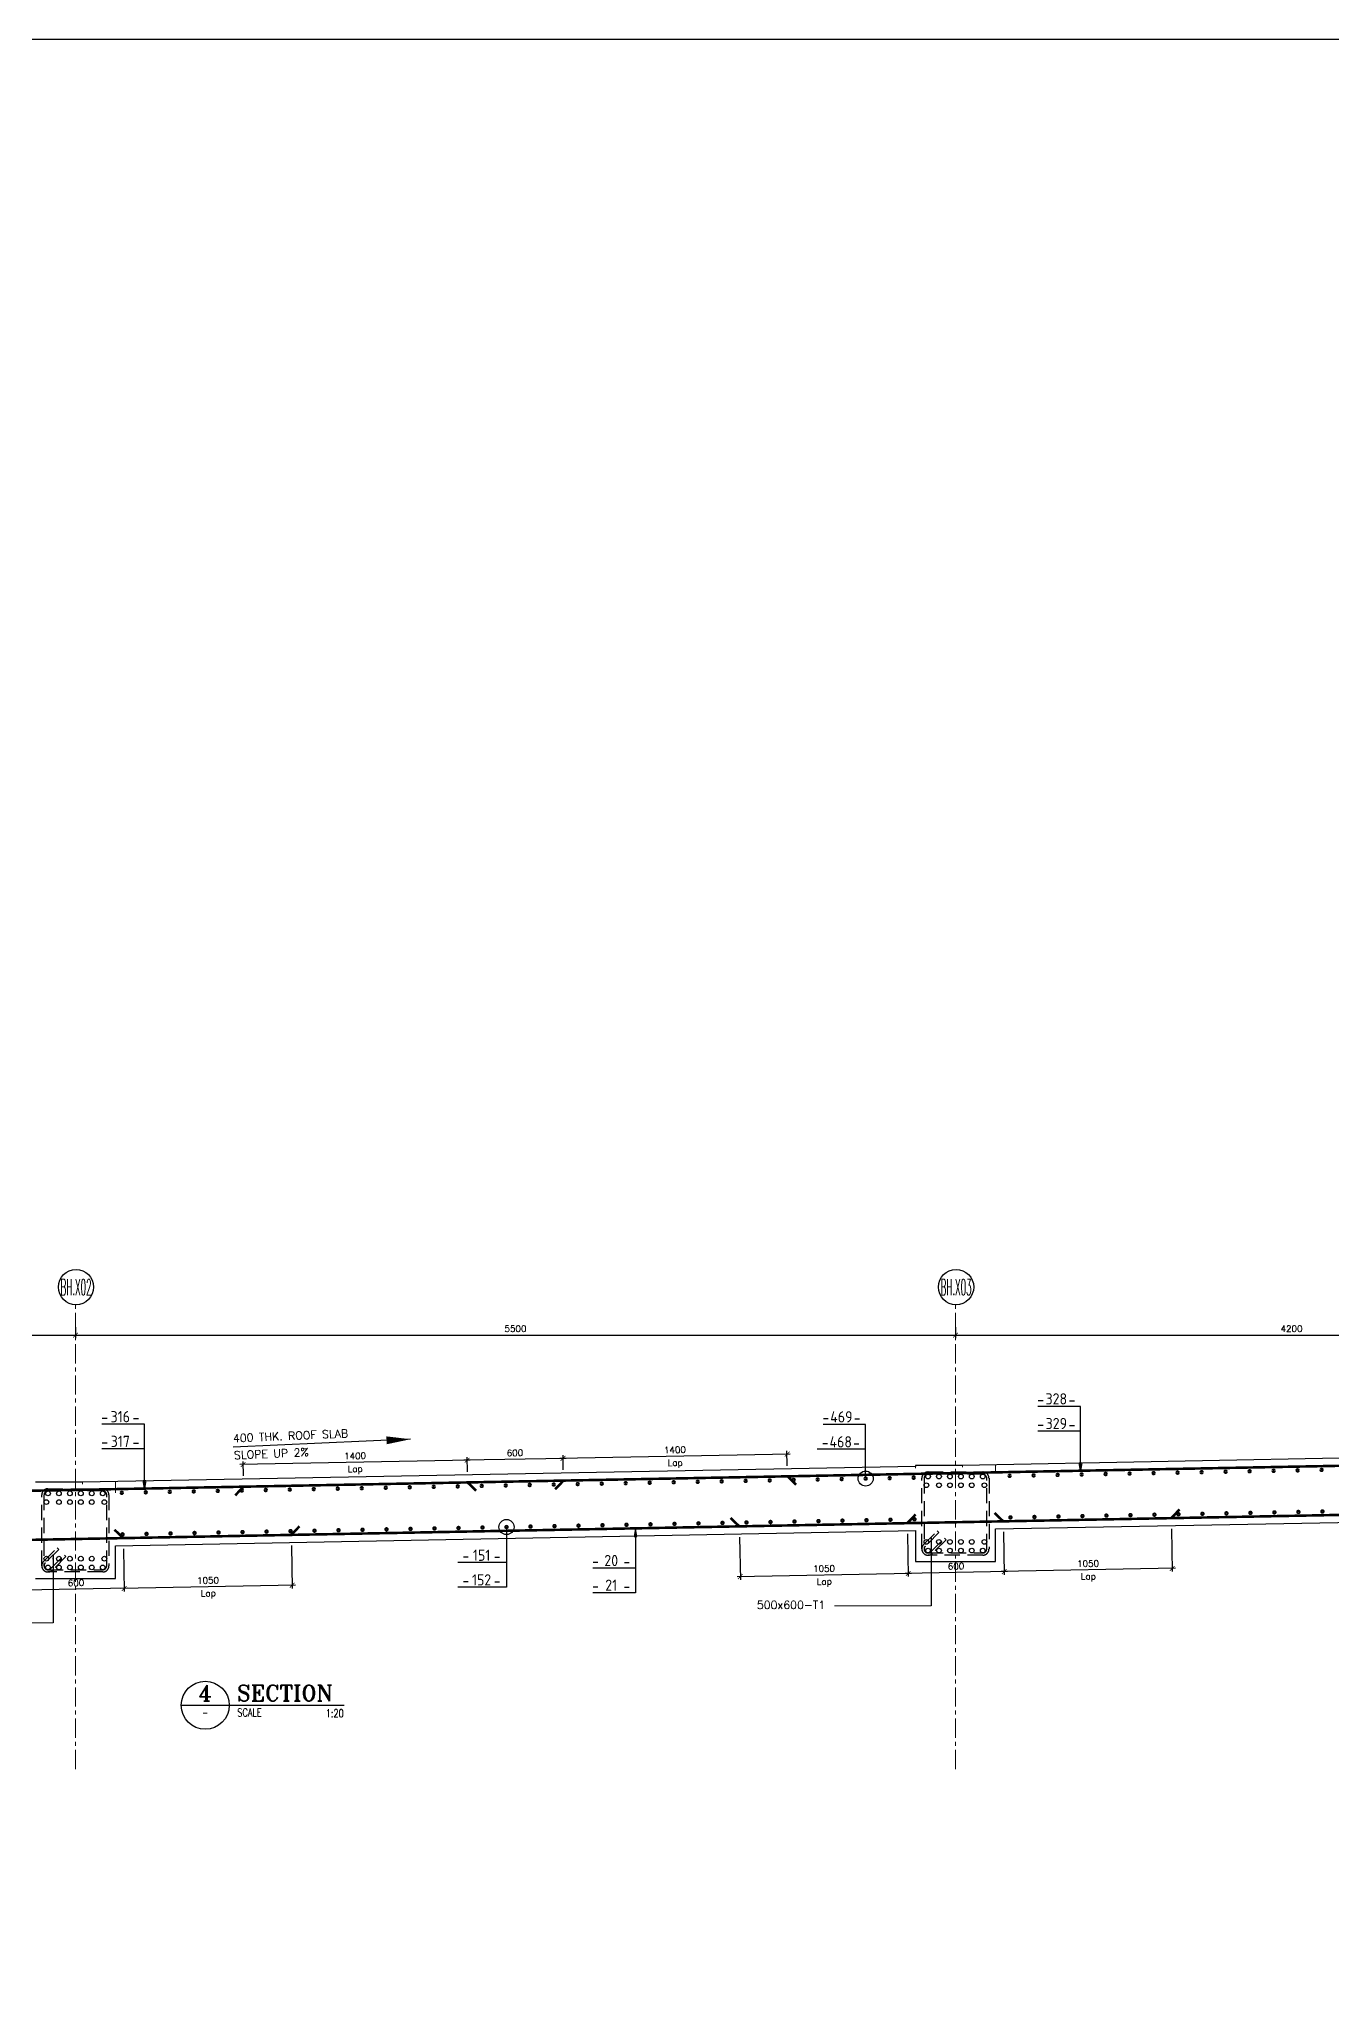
# Model space of a CAD drawing. Extents: x 660761725 to 1323371458, y 2734871439 to 5470067957.
# Drawn here: x 661420145 to 661428222, y 2734883720 to 2734896001 of the extents above; entities that cross this region are included whole.
import ezdxf
from ezdxf.enums import TextEntityAlignment as Align

# ---------------------------------------------------------------- set-up
doc = ezdxf.new("R2010")
doc.units = 0
doc.linetypes.add('AXES', pattern=[1.95, 1.2, -0.25, 0.25, -0.25])
doc.linetypes.add('Hidden', pattern=[714.375, 476.25, -238.125])
for name, color, linetype in [('_MECh-DIM', 7, 'Continuous'), ('S-ASSOCIATETEXT', 7, 'Continuous'), ('S-AXIS', 20, 'AXES'), ('S-RBAR-T20', 10, 'Continuous'), ('S-RDIMO', 8, 'Continuous'), ('S-TXT', 3, 'Continuous'), ('S-TXT-B', 7, 'Continuous')]:
    doc.layers.add(name, color=color, linetype=linetype)
doc.layers.add('A-DETL', color=5, linetype='Continuous', lineweight=9, true_color=0x0000ff)
for name, color, linetype, lineweight in [('A-ROOF', 7, 'Continuous', 15), ('S-ARROW', 8, 'Continuous', 13), ('S-BEAM', 7, 'Continuous', 15), ('S-GRID', 7, 'Continuous', 9)]:
    doc.layers.add(name, color=color, linetype=linetype, lineweight=lineweight)
doc.styles.add('ARMACAD', font='isocp.shx')
doc.styles.add('ROMANS', font='romans.shx')
doc.styles.add('ROMANT', font='romant')
doc.dimstyles.new('S-DIMI-20', dxfattribs={"dimscale": 20, "dimtxt": 2, "dimasz": 1.5, "dimexe": 1, "dimexo": 1, "dimgap": 1, "dimtad": 1, "dimdec": 0, "dimzin": 12, "dimdsep": 46, "dimtxsty": 'ROMANS', "dimblk": 'ARCHTICK', "dimcen": 0.09, "dimdle": 1, "dimclrd": 8, "dimclre": 8, "dimclrt": 4, "dimadec": 0, "dimazin": 3, "dimtfac": 1, "dimtdec": 0, "dimtix": 1, "dimtmove": 1, "dimatfit": 3, "dimtolj": 1, "dimtzin": 0, "dimarcsym": 0})

# ---------------------------------------------------------------- blocks, each defined once
blk = doc.blocks.new('_ARCHTICK')
at = {"color": 0, "linetype": 'ByBlock', "const_width": 0.15}
blk.add_lwpolyline([(-0.5, -0.5), (0.5, 0.5)], dxfattribs=at)
blk = doc.blocks.new('*D91')
at = {"layer": '_MECh-DIM', "color": 8, "lineweight": -2, "transparency": 16777216}
for p, q in [((661885017, 2734764546), (661890557, 2734764546)), ((661885037, 2734764596), (661885037, 2734764526)), ((661890537, 2734764596), (661890537, 2734764526))]:
    blk.add_line(p, q, dxfattribs=at)
at = {"layer": '_MECh-DIM', "color": 8, "lineweight": -2, "transparency": 16777216, "xscale": 30, "yscale": 30, "zscale": 30, "rotation": 180}
blk.add_blockref('_ARCHTICK', (661885037, 2734764546), dxfattribs=at)
at = {"layer": '_MECh-DIM', "color": 8, "lineweight": -2, "transparency": 16777216, "xscale": 30, "yscale": 30, "zscale": 30}
blk.add_blockref('_ARCHTICK', (661890537, 2734764546), dxfattribs=at)
at = {"layer": '_MECh-DIM', "color": 4, "transparency": 16777216, "insert": (661887787, 2734764586), "char_height": 40, "width": 19.95, "attachment_point": 5, "style": 'ROMANS'}
blk.add_mtext('\\A1;5500', dxfattribs=at)
blk = doc.blocks.new('*D92')
at = {"layer": '_MECh-DIM', "color": 8, "lineweight": -2, "transparency": 16777216}
for p, q in [((661890517, 2734764546), (661896057, 2734764546)), ((661890537, 2734764596), (661890537, 2734764526)), ((661896037, 2734764596), (661896037, 2734764526))]:
    blk.add_line(p, q, dxfattribs=at)
at = {"layer": '_MECh-DIM', "color": 8, "lineweight": -2, "transparency": 16777216, "xscale": 30, "yscale": 30, "zscale": 30, "rotation": 180}
blk.add_blockref('_ARCHTICK', (661890537, 2734764546), dxfattribs=at)
at = {"layer": '_MECh-DIM', "color": 8, "lineweight": -2, "transparency": 16777216, "xscale": 30, "yscale": 30, "zscale": 30}
blk.add_blockref('_ARCHTICK', (661896037, 2734764546), dxfattribs=at)
at = {"layer": '_MECh-DIM', "color": 4, "transparency": 16777216, "insert": (661893287, 2734764586), "char_height": 40, "width": 19.95, "attachment_point": 5, "style": 'ROMANS'}
blk.add_mtext('\\A1;5500', dxfattribs=at)
blk = doc.blocks.new('*D93')
at = {"layer": '_MECh-DIM', "color": 8, "lineweight": -2, "transparency": 16777216}
for p, q in [((661896017, 2734764546), (661900257, 2734764546)), ((661896037, 2734764596), (661896037, 2734764526)), ((661900237, 2734764596), (661900237, 2734764526))]:
    blk.add_line(p, q, dxfattribs=at)
at = {"layer": '_MECh-DIM', "color": 8, "lineweight": -2, "transparency": 16777216, "xscale": 30, "yscale": 30, "zscale": 30, "rotation": 180}
blk.add_blockref('_ARCHTICK', (661896037, 2734764546), dxfattribs=at)
at = {"layer": '_MECh-DIM', "color": 8, "lineweight": -2, "transparency": 16777216, "xscale": 30, "yscale": 30, "zscale": 30}
blk.add_blockref('_ARCHTICK', (661900237, 2734764546), dxfattribs=at)
at = {"layer": '_MECh-DIM', "color": 4, "transparency": 16777216, "insert": (661898137, 2734764586), "char_height": 40, "width": 19.95, "attachment_point": 5, "style": 'ROMANS'}
blk.add_mtext('\\A1;4200', dxfattribs=at)
blk = doc.blocks.new('SECTION TITLE2')
at = {"layer": 'S-TXT', "color": 2}
blk.add_line((-7.5, 0), (7.5, 0), dxfattribs=at)
at = {"layer": 'S-TXT'}
blk.add_circle((0, 0), 7.5, dxfattribs=at)
at = {"layer": 'S-TXT-B', "color": 3}
blk.add_line((7.5, 0), (43.46, 0), dxfattribs=at)
at = {"layer": 'S-TXT', "style": 'ROMANS', "width": 0.75}
blk.add_text('SCALE', height=2.5, dxfattribs=at).set_placement((10, -3.5))
at = {"layer": 'S-TXT', "color": 7, "style": 'ROMANT', "flags": 8}
blk.add_attdef('01', text='', height=5, dxfattribs=at).set_placement((0, 3.75), align=Align.MIDDLE)
blk.add_attdef('SECTION', text='', height=5, dxfattribs=at).set_placement((9.91, -0.17), align=Align.BOTTOM_LEFT)
at = {"layer": 'S-TXT', "style": 'ROMANS', "width": 0.7, "flags": 8}
blk.add_attdef('-', text='', height=2.25, dxfattribs=at).set_placement((0, -2.26), align=Align.MIDDLE)
at = {"layer": 'S-TXT', "style": 'ROMANS', "width": 0.75, "flags": 8}
blk.add_attdef('1:250', text='', height=2.5, dxfattribs=at).set_placement((43.28, -4.5), align=Align.BOTTOM_RIGHT)
blk = doc.blocks.new('*U1142')
at = {"layer": 'S-AXIS', "color": 3, "linetype": 'Continuous'}
blk.add_circle((0, 5.5), 5.5, dxfattribs=at)
at = {"layer": 'S-AXIS', "color": 3, "linetype": 'Continuous', "ltscale": 0.5, "style": 'ROMANT', "width": 0.4, "flags": 8}
blk.add_attdef('A', text='', height=5, dxfattribs=at).set_placement((0, 5.5), align=Align.MIDDLE_CENTER)
blk = doc.blocks.new('*D1090')
at = {"layer": '_MECh-DIM', "color": 8, "lineweight": -2, "transparency": 16777216}
for p, q in [((661426170, 2734886674), (661426175, 2734886406)), ((661427220, 2734886694), (661427225, 2734886426)), ((661427245, 2734886447), (661426155, 2734886426))]:
    blk.add_line(p, q, dxfattribs=at)
at = {"layer": '_MECh-DIM', "color": 8, "lineweight": -2, "transparency": 16777216, "xscale": 30, "yscale": 30, "zscale": 30}
for p, rotation in [((661426175, 2734886426), 181.0919491057863), ((661427225, 2734886446), 1.091949105786316)]:
    blk.add_blockref('_ARCHTICK', p, dxfattribs=dict(at, rotation=rotation))
at = {"layer": '_MECh-DIM', "color": 4, "transparency": 16777216, "char_height": 40, "attachment_point": 5, "rotation": 1.0919, "style": 'ROMANS'}
for s, insert in [('\\A1;1050', (661426699, 2734886476)), ('\\A1;Lap', (661426701, 2734886390))]:
    blk.add_mtext(s, dxfattribs=dict(at, insert=insert))
blk = doc.blocks.new('*D1091')
at = {"layer": '_MECh-DIM', "color": 8, "lineweight": -2, "transparency": 16777216}
for p, q in [((661424521, 2734886642), (661424526, 2734886375)), ((661425570, 2734886662), (661425575, 2734886395)), ((661425595, 2734886415), (661424505, 2734886394))]:
    blk.add_line(p, q, dxfattribs=at)
at = {"layer": '_MECh-DIM', "color": 8, "lineweight": -2, "transparency": 16777216, "xscale": 30, "yscale": 30, "zscale": 30}
for p, rotation in [((661424525, 2734886395), 181.0919491057863), ((661425575, 2734886415), 1.091949105786316)]:
    blk.add_blockref('_ARCHTICK', p, dxfattribs=dict(at, rotation=rotation))
at = {"layer": '_MECh-DIM', "color": 4, "transparency": 16777216, "char_height": 40, "attachment_point": 5, "rotation": 1.0919, "style": 'ROMANS'}
for s, insert in [('\\A1;1050', (661425049, 2734886445)), ('\\A1;Lap', (661425051, 2734886358))]:
    blk.add_mtext(s, dxfattribs=dict(at, insert=insert))
blk = doc.blocks.new('*D1092')
at = {"layer": '_MECh-DIM', "color": 8, "lineweight": -2, "transparency": 16777216}
for p, q in [((661425570, 2734886662), (661425575, 2734886395)), ((661426170, 2734886674), (661426175, 2734886406)), ((661426195, 2734886427), (661425555, 2734886414))]:
    blk.add_line(p, q, dxfattribs=at)
at = {"layer": '_MECh-DIM', "color": 8, "lineweight": -2, "transparency": 16777216, "xscale": 30, "yscale": 30, "zscale": 30}
for p, rotation in [((661425575, 2734886415), 181.0919491057863), ((661426175, 2734886426), 1.091949105786316)]:
    blk.add_blockref('_ARCHTICK', p, dxfattribs=dict(at, rotation=rotation))
at = {"layer": '_MECh-DIM', "color": 4, "transparency": 16777216, "insert": (661425874, 2734886460), "char_height": 40, "attachment_point": 5, "rotation": 1.0919, "style": 'ROMANS'}
blk.add_mtext('\\A1;600', dxfattribs=at)
blk = doc.blocks.new('*D1084')
at = {"layer": '_MECh-DIM', "color": 8, "lineweight": -2, "transparency": 16777216}
for p, q in [((661424838, 2734887161), (661423398, 2734887133)), ((661423419, 2734887062), (661423418, 2734887154)), ((661424819, 2734887088), (661424817, 2734887180))]:
    blk.add_line(p, q, dxfattribs=at)
at = {"layer": '_MECh-DIM', "color": 8, "lineweight": -2, "transparency": 16777216, "xscale": 30, "yscale": 30, "zscale": 30}
for p, rotation in [((661423418, 2734887134), 181.0919307529866), ((661424818, 2734887160), 1.091930752986556)]:
    blk.add_blockref('_ARCHTICK', p, dxfattribs=dict(at, rotation=rotation))
at = {"layer": '_MECh-DIM', "color": 4, "transparency": 16777216, "char_height": 40, "attachment_point": 5, "rotation": 1.0919, "style": 'ROMANS'}
for s, insert in [('\\A1;1400', (661424117, 2734887187)), ('\\A1;Lap', (661424119, 2734887100))]:
    blk.add_mtext(s, dxfattribs=dict(at, insert=insert))
blk = doc.blocks.new('*D1085')
at = {"layer": '_MECh-DIM', "color": 8, "lineweight": -2, "transparency": 16777216}
for p, q in [((661422838, 2734887122), (661421398, 2734887095)), ((661421420, 2734887024), (661421418, 2734887115)), ((661422820, 2734887050), (661422818, 2734887142))]:
    blk.add_line(p, q, dxfattribs=at)
at = {"layer": '_MECh-DIM', "color": 8, "lineweight": -2, "transparency": 16777216, "xscale": 30, "yscale": 30, "zscale": 30}
for p, rotation in [((661421418, 2734887095), 181.0919307529866), ((661422818, 2734887122), 1.091930752986556)]:
    blk.add_blockref('_ARCHTICK', p, dxfattribs=dict(at, rotation=rotation))
at = {"layer": '_MECh-DIM', "color": 4, "transparency": 16777216, "char_height": 40, "attachment_point": 5, "rotation": 1.0919, "style": 'ROMANS'}
for s, insert in [('\\A1;1400', (661422118, 2734887149)), ('\\A1;Lap', (661422119, 2734887062))]:
    blk.add_mtext(s, dxfattribs=dict(at, insert=insert))
blk = doc.blocks.new('*D1086')
at = {"layer": '_MECh-DIM', "color": 8, "lineweight": -2, "transparency": 16777216}
for p, q in [((661423438, 2734887134), (661422798, 2734887122)), ((661422820, 2734887050), (661422818, 2734887142)), ((661423419, 2734887062), (661423418, 2734887154))]:
    blk.add_line(p, q, dxfattribs=at)
at = {"layer": '_MECh-DIM', "color": 8, "lineweight": -2, "transparency": 16777216, "xscale": 30, "yscale": 30, "zscale": 30}
for p, rotation in [((661422818, 2734887122), 181.0919307529866), ((661423418, 2734887134), 1.091930752986556)]:
    blk.add_blockref('_ARCHTICK', p, dxfattribs=dict(at, rotation=rotation))
at = {"layer": '_MECh-DIM', "color": 4, "transparency": 16777216, "insert": (661423117, 2734887168), "char_height": 40, "attachment_point": 5, "rotation": 1.0919, "style": 'ROMANS'}
blk.add_mtext('\\A1;600', dxfattribs=at)
blk = doc.blocks.new('*D1093')
at = {"layer": '_MECh-DIM', "color": 8, "lineweight": -2, "transparency": 16777216}
for p, q in [((661420670, 2734886569), (661420675, 2734886301)), ((661421720, 2734886589), (661421725, 2734886321)), ((661421745, 2734886342), (661420655, 2734886321))]:
    blk.add_line(p, q, dxfattribs=at)
at = {"layer": '_MECh-DIM', "color": 8, "lineweight": -2, "transparency": 16777216, "xscale": 30, "yscale": 30, "zscale": 30}
for p, rotation in [((661421725, 2734886341), 1.091949105786636), ((661420675, 2734886321), 181.0919491057866)]:
    blk.add_blockref('_ARCHTICK', p, dxfattribs=dict(at, rotation=rotation))
at = {"layer": '_MECh-DIM', "color": 4, "transparency": 16777216, "char_height": 40, "attachment_point": 5, "rotation": 1.0919, "style": 'ROMANS'}
for s, insert in [('\\A1;1050', (661421199, 2734886371)), ('\\A1;Lap', (661421201, 2734886285))]:
    blk.add_mtext(s, dxfattribs=dict(at, insert=insert))
blk = doc.blocks.new('*D1095')
at = {"layer": '_MECh-DIM', "color": 8, "lineweight": -2, "transparency": 16777216}
for p, q in [((661420070, 2734886557), (661420075, 2734886290)), ((661420670, 2734886569), (661420675, 2734886301)), ((661420695, 2734886322), (661420055, 2734886310))]:
    blk.add_line(p, q, dxfattribs=at)
at = {"layer": '_MECh-DIM', "color": 8, "lineweight": -2, "transparency": 16777216, "xscale": 30, "yscale": 30, "zscale": 30}
for p, rotation in [((661420075, 2734886310), 181.0919491057866), ((661420675, 2734886321), 1.091949105786636)]:
    blk.add_blockref('_ARCHTICK', p, dxfattribs=dict(at, rotation=rotation))
at = {"layer": '_MECh-DIM', "color": 4, "transparency": 16777216, "insert": (661420374, 2734886356), "char_height": 40, "attachment_point": 5, "rotation": 1.0919, "style": 'ROMANS'}
blk.add_mtext('\\A1;600', dxfattribs=at)
blk = doc.blocks.new('CADF_02')
at = {"color": 0}
blk.add_lwpolyline([(0, 0), (2.5, -0.42), (2.5, 0.42)], close=True, dxfattribs=at)
blk = doc.blocks.new('cadf_11')
for p, q in [((-4.16, 1.17), (-5.64, 1.17)), ((4.16, 1.17), (5.64, 1.17))]:
    blk.add_line(p, q)
at = {"style": 'ARMACAD'}
for tag, p in [('$COM3', (-6.46, -2.82)), ('$COM4', (19.38, -2.81))]:
    blk.add_attdef(tag, text='', height=3.5, dxfattribs=at).set_placement(p, align=Align.BOTTOM_RIGHT)
blk.add_attdef('$REP', text='', height=3.5, dxfattribs=at).set_placement((0, 0), align=Align.CENTER)
blk = doc.blocks.new('I am the eminence in shadow… the one who manipulates everything from the darkness.')
at = {"layer": 'A-DETL', "color": 8, "linetype": 'Hidden'}
for p, q in [((661895786.4, 2734763725.6), (661895786.4, 2734763714.5)), ((661895786.4, 2734763720.1), (661895786.4, 2734763725.5)), ((661896080.7, 2734763731.2), (661896080.8, 2734763720.1)), ((661890581.7, 2734763626.4), (661890581.8, 2734763615.3))]:
    blk.add_line(p, q, dxfattribs=at)
at = {"layer": 'A-DETL', "color": 8}
for p, q in [((661896286.4, 2734763695.1), (661896286.4, 2734763735.1)), ((661890786.4, 2734763560.8), (661890786.4, 2734763630.3))]:
    blk.add_line(p, q, dxfattribs=at)
at = {"layer": 'A-ROOF', "color": 8, "lineweight": 25}
for p, q in [((661904096.4, 2734763884), (661896080.7, 2734763731.2)), ((661895786.4, 2734763725.6), (661890581.7, 2734763626.4)), ((661896286.4, 2734763334.7), (661904096.4, 2734763483.5)), ((661890786.4, 2734763229.8), (661895786.4, 2734763325.1))]:
    blk.add_line(p, q, dxfattribs=at)
at = {"layer": 'S-ARROW'}
for points in [[(661895885.7, 2734762853.6), (661895280.9, 2734762853.6)], [(661890396.7, 2734762748.8), (661889791.9, 2734762748.8)]]:
    blk.add_lwpolyline(points, dxfattribs=at)
at = {"layer": 'S-BEAM', "color": 8, "lineweight": 25}
for p, q in [((661896080.7, 2734763731.2), (661895786.4, 2734763731.2)), ((661895786.4, 2734763731.2), (661895786.4, 2734763725.6)), ((661890581.7, 2734763626.4), (661890286.4, 2734763626.4)), ((661895786.4, 2734763325.1), (661895786.4, 2734763130.6)), ((661896286.4, 2734763130.6), (661896286.4, 2734763334.7)), ((661890786.4, 2734763025.8), (661890786.4, 2734763229.8)), ((661895786.4, 2734763130.6), (661896286.4, 2734763130.6)), ((661890286.4, 2734763025.8), (661890786.4, 2734763025.8))]:
    blk.add_line(p, q, dxfattribs=at)
at = {"layer": 'S-GRID', "color": 8, "linetype": 'AXES', "lineweight": 13, "ltscale": 100}
for p, q in [((661890537, 2734761834.5), (661890537, 2734764736)), ((661896037, 2734761834.5), (661896037, 2734764736))]:
    blk.add_line(p, q, dxfattribs=at)
ref = blk.add_blockref('*U1142', (661890540.7, 2734764735.9), dxfattribs=dict(at, xscale=20, yscale=20, zscale=20))
ref.add_attrib('A', 'BH.X02', dxfattribs={"layer": 'S-AXIS', "color": 3, "linetype": 'Continuous', "ltscale": 0.5, "height": 100, "style": 'ROMANT', "width": 0.4}).set_placement((661890540.7, 2734764845.9), align=Align.MIDDLE_CENTER)
ref = blk.add_blockref('*U1142', (661896040.7, 2734764735.9), dxfattribs=dict(at, xscale=20, yscale=20, zscale=20))
ref.add_attrib('A', 'BH.X03', dxfattribs={"layer": 'S-AXIS', "color": 3, "linetype": 'Continuous', "ltscale": 0.5, "height": 100, "style": 'ROMANT', "width": 0.4}).set_placement((661896040.7, 2734764845.9), align=Align.MIDDLE_CENTER)
at = {"layer": 'S-TXT'}
ref = blk.add_blockref('SECTION TITLE2', (661891348.1, 2734762232.8), dxfattribs=dict(at, xscale=20, yscale=20, zscale=20))
ref.add_attrib('1:250', '1:20', dxfattribs={"height": 50, "style": 'ROMANS', "width": 0.75}).set_placement((661892213.6, 2734762142.8), align=Align.BOTTOM_RIGHT)
ref.add_attrib('-', '-', dxfattribs={"height": 45, "style": 'ROMANS', "width": 0.7}).set_placement((661891348.1, 2734762187.5), align=Align.MIDDLE)
ref.add_attrib('SECTION', 'SECTION', dxfattribs={"color": 7, "height": 100, "style": 'ROMANT'}).set_placement((661891546.3, 2734762229.5), align=Align.BOTTOM_LEFT)
ref.add_attrib('01', '4', dxfattribs={"color": 7, "height": 100, "style": 'ROMANT'}).set_placement((661891348.1, 2734762307.8), align=Align.MIDDLE)
at = {"layer": 'S-TXT', "char_height": 50, "attachment_point": 1, "rotation": 2.5485, "style": 'ROMANS'}
for s, insert in [('400 THK. ROOF SLAB', (661891520.1, 2734763925.9)), ('SLOPE UP 2%', (661891526.6, 2734763819.7))]:
    blk.add_mtext(s, dxfattribs=dict(at, insert=insert))
at = {"layer": 'S-TXT', "insert": (661894795.7, 2734762885.1), "char_height": 50, "attachment_point": 1, "style": 'ROMANS'}
blk.add_mtext('500x600-T1', dxfattribs=at)
at = {"layer": '_MECh-DIM', "color": 8}
for base, p1, p2, picture, middle in [((661890537, 2734764545.8), (661885037, 2734764616.5), (661890537, 2734764616.5), '*D91', (661887787, 2734764585.8)), ((661896037, 2734764545.8), (661890537, 2734764616.5), (661896037, 2734764616.5), '*D92', (661893287, 2734764585.8)), ((661900237, 2734764545.8), (661896037, 2734764616.5), (661900237, 2734764616.5), '*D93', (661898137, 2734764585.8))]:
    dim = blk.add_linear_dim(base=base, p1=p1, p2=p2, dimstyle='S-DIMI-20', dxfattribs=at)
    dim.commit()
    dim.dimension.update_dxf_attribs({"geometry": picture, "text_midpoint": middle})
at = {"layer": 'S-ARROW'}
for points, override in [([(661892631, 2734763895.3), (661891522.2, 2734763845.9)], {"dimasz": 7.5, "dimgap": 1, "dimtad": 0}), ([(661890396.7, 2734763174.8), (661890396.7, 2734762748.8)], {"dimgap": 1, "dimtad": 0}), ([(661895885.7, 2734763279.6), (661895885.7, 2734762853.6)], {"dimgap": 1, "dimtad": 0})]:
    blk.add_leader(points, dimstyle='S-DIMI-20', override=override, dxfattribs=at)

msp = doc.modelspace()

# ---------------------------------------------------------------- linework, layer by layer
msp.add_lwpolyline([(661306114.56502104, 2734896001), (661439313.56502104, 2734896001), (661439313.56502104, 2734871439), (661306114.56502104, 2734871439)], close=True)
at = {"layer": 'S-RBAR-T20', "const_width": 16}
for points in [[(661434715.59948337, 2734887210.19722986), (661405949.40418708, 2734886661.90181494, 0.4481271093), (661405865.07861328, 2734886563.62570286), (661406004.67726982, 2734885523.71406984)], [(661405847.16684985, 2734886671.93380213), (661405879.22362947, 2734886433.13337994, 0.3810942348), (661405969.88608563, 2734886355.34068823), (661434715.59948337, 2734886903.24544001)]]:
    msp.add_lwpolyline(points, format="xyb", dxfattribs=at)
for points in [[(661421421.11647213, 2734886956.77521801), (661421368.96504211, 2734886902.59710121)], [(661422820.86217904, 2734886983.45498085), (661422875.04029655, 2734886931.30355215)], [(661423420.75316858, 2734886994.88916492), (661423368.60173857, 2734886940.71104813)], [(661424820.4990797, 2734887021.56893301), (661424874.67719722, 2734886969.41750288)], [(661421718.78097677, 2734886655.52024508), (661421770.93240666, 2734886709.69836187)], [(661424519.27112579, 2734886708.89881277), (661424465.09300864, 2734886761.0502429)], [(661425569.08029938, 2734886728.90863419), (661425621.23172915, 2734886783.08675098)], [(661426168.97138333, 2734886740.34281921), (661426114.79326594, 2734886792.49424887)], [(661427218.78076005, 2734886760.35264301), (661427270.93218994, 2734886814.53075981)], [(661420668.97160006, 2734886635.5104208), (661420614.79348266, 2734886687.66184998)]]:
    msp.add_lwpolyline(points, dxfattribs=at)
for points in [[(661422153.78614593, 2734886947.14704084, -1), (661422165.52761149, 2734886947.59479809, -1)], [(661422303.75890601, 2734886950.00558186, -1), (661422315.50037158, 2734886950.4533391, -1)], [(661422453.73166597, 2734886952.86412191, -1), (661422465.47313154, 2734886953.31187916, -1)], [(661422603.70442605, 2734886955.72266293, -1), (661422615.44589162, 2734886956.17042017, -1)], [(661422753.67718601, 2734886958.58120394, -1), (661422765.41865158, 2734886959.02896118, -1)], [(661422903.64994609, 2734886961.439744, -1), (661422915.39141166, 2734886961.88750076, -1)], [(661423053.62270606, 2734886964.29828501, -1), (661423065.36417162, 2734886964.74604177, -1)], [(661423203.59546602, 2734886967.15682602, -1), (661423215.33693159, 2734886967.60458183, -1)], [(661423353.5682261, 2734886970.01536608, -1), (661423365.30969167, 2734886970.46312284, -1)], [(661423503.54098606, 2734886972.87390709, -1), (661423515.28245163, 2734886973.3216629, -1)], [(661423653.51374614, 2734886975.73244715, -1), (661423665.25521171, 2734886976.18020391, -1)], [(661423803.4865061, 2734886978.59098816, -1), (661423815.22797167, 2734886979.03874397, -1)], [(661423953.45926619, 2734886981.44952822, -1), (661423965.20073175, 2734886981.89728498, -1)], [(661424103.43202615, 2734886984.30806923, -1), (661424115.17349172, 2734886984.755826, -1)], [(661424253.40478611, 2734886987.16660881, -1), (661424265.14625168, 2734886987.61436605, -1)], [(661424403.37754619, 2734886990.02514982, -1), (661424415.11901176, 2734886990.47290707, -1)], [(661424553.35030615, 2734886992.88368988, -1), (661424565.09177172, 2734886993.33144712, -1)], [(661424703.32306623, 2734886995.74223089, -1), (661424715.0645318, 2734886996.18998814, -1)], [(661424853.2958262, 2734886998.6007719, -1), (661424865.03729177, 2734886999.04852915, -1)], [(661425003.26858616, 2734887001.45931196, -1), (661425015.01005173, 2734887001.90706921, -1)], [(661425153.24134624, 2734887004.31785297, -1), (661425164.98281181, 2734887004.76561022, -1)], [(661425303.2141062, 2734887007.17639399, -1), (661425314.95557177, 2734887007.6241498, -1)], [(661425453.18686628, 2734887010.03493404, -1), (661425464.92833185, 2734887010.48269081, -1)], [(661425603.15962625, 2734887012.89347506, -1), (661425614.90109181, 2734887013.34123087, -1)], [(661426203.05066633, 2734887024.3276372, -1), (661426214.7921319, 2734887024.77539301, -1)], [(661426353.02342629, 2734887027.18617678, -1), (661426364.76489186, 2734887027.63393402, -1)], [(661426502.99618638, 2734887030.04471779, -1), (661426514.73765194, 2734887030.49247503, -1)], [(661426652.96894634, 2734887032.90325785, -1), (661426664.71041191, 2734887033.35101509, -1)], [(661426802.94170642, 2734887035.76179886, -1), (661426814.68317199, 2734887036.2095561, -1)], [(661426952.91446638, 2734887038.62033892, -1), (661426964.65593195, 2734887039.06809616, -1)], [(661427102.88722634, 2734887041.47887993, -1), (661427114.62869191, 2734887041.92663717, -1)], [(661427252.85998642, 2734887044.33742094, -1), (661427264.60145199, 2734887044.78517818, -1)], [(661427402.83274639, 2734887047.195961, -1), (661427414.57421196, 2734887047.64371777, -1)], [(661427552.80550647, 2734887050.05450201, -1), (661427564.54697204, 2734887050.50225878, -1)], [(661427702.77826643, 2734887052.91304302, -1), (661427714.519732, 2734887053.36079884, -1)], [(661427852.75102651, 2734887055.77158308, -1), (661427864.49249208, 2734887056.21933985, -1)], [(661428002.72378647, 2734887058.63012409, -1), (661428014.46525204, 2734887059.07787991, -1)], [(661428152.69654644, 2734887061.48866415, -1), (661428164.438012, 2734887061.93642092, -1)], [(661420654.05854583, 2734886918.56163597, -1), (661420665.8000114, 2734886919.00939322, -1)], [(661420804.03130591, 2734886921.42017698, -1), (661420815.77277148, 2734886921.8679328, -1)], [(661420954.00406587, 2734886924.27871704, -1), (661420965.74553144, 2734886924.72647381, -1)], [(661421103.97682583, 2734886927.13725805, -1), (661421115.7182914, 2734886927.58501387, -1)], [(661421253.94958591, 2734886929.99579811, -1), (661421265.69105148, 2734886930.44355488, -1)], [(661421403.92234588, 2734886932.85433912, -1), (661421415.66381145, 2734886933.30209494, -1)], [(661421553.89510596, 2734886935.71287918, -1), (661421565.63657153, 2734886936.16063595, -1)], [(661421703.86786592, 2734886938.57142019, -1), (661421715.60933149, 2734886939.01917601, -1)], [(661421853.840626, 2734886941.42995977, -1), (661421865.58209157, 2734886941.87771702, -1)], [(661422003.81338596, 2734886944.28850079, -1), (661422015.55485153, 2734886944.73625803, -1)], [(661422908.59848666, 2734886701.81554508, 1), (661422920.34848666, 2734886701.81554508, 1)], [(661423058.57124662, 2734886704.67408609, 1), (661423070.32124662, 2734886704.67408609, 1)], [(661423208.54400659, 2734886707.53262615, 1), (661423220.29400659, 2734886707.53262615, 1)], [(661423358.51676667, 2734886710.39116716, 1), (661423370.26676667, 2734886710.39116716, 1)], [(661423508.48952663, 2734886713.24970722, 1), (661423520.23952663, 2734886713.24970722, 1)], [(661423658.46228671, 2734886716.10824823, 1), (661423670.21228671, 2734886716.10824823, 1)], [(661423808.43504667, 2734886718.96678782, 1), (661423820.18504667, 2734886718.96678782, 1)], [(661423958.40780675, 2734886721.82532883, 1), (661423970.15780675, 2734886721.82532883, 1)], [(661424108.38056672, 2734886724.68386889, 1), (661424120.13056672, 2734886724.68386889, 1)], [(661424258.35332668, 2734886727.5424099, 1), (661424270.10332668, 2734886727.5424099, 1)], [(661424408.32608676, 2734886730.40094995, 1), (661424420.07608676, 2734886730.40094995, 1)], [(661424558.29884672, 2734886733.25949097, 1), (661424570.04884672, 2734886733.25949097, 1)], [(661424708.2716068, 2734886736.11803198, 1), (661424720.0216068, 2734886736.11803198, 1)], [(661424858.24436677, 2734886738.97657299, 1), (661424869.99436677, 2734886738.97657299, 1)], [(661425008.21712673, 2734886741.83511305, 1), (661425019.96712673, 2734886741.83511305, 1)], [(661425158.18988681, 2734886744.69365406, 1), (661425169.93988681, 2734886744.69365406, 1)], [(661425308.16264677, 2734886747.55219412, 1), (661425319.91264677, 2734886747.55219412, 1)], [(661425458.13540685, 2734886750.41073513, 1), (661425469.88540685, 2734886750.41073513, 1)], [(661425608.10816681, 2734886753.26927519, 1), (661425619.85816681, 2734886753.26927519, 1)], [(661426207.9992069, 2734886764.70343685, 1), (661426219.7492069, 2734886764.70343685, 1)], [(661426357.97196686, 2734886767.56197786, 1), (661426369.72196686, 2734886767.56197786, 1)], [(661426507.94472694, 2734886770.42051792, 1), (661426519.69472694, 2734886770.42051792, 1)], [(661426657.91748691, 2734886773.27905893, 1), (661426669.66748691, 2734886773.27905893, 1)], [(661426807.89024699, 2734886776.13759899, 1), (661426819.64024699, 2734886776.13759899, 1)], [(661426957.86300695, 2734886778.99614, 1), (661426969.61300695, 2734886778.99614, 1)], [(661427107.83576691, 2734886781.85468102, 1), (661427119.58576691, 2734886781.85468102, 1)], [(661427257.80852699, 2734886784.71322203, 1), (661427269.55852699, 2734886784.71322203, 1)], [(661427407.78128695, 2734886787.57176208, 1), (661427419.53128695, 2734886787.57176208, 1)], [(661427557.75404704, 2734886790.4303031, 1), (661427569.50404704, 2734886790.4303031, 1)], [(661427707.726807, 2734886793.28884315, 1), (661427719.476807, 2734886793.28884315, 1)], [(661427857.69956708, 2734886796.14738417, 1), (661427869.44956708, 2734886796.14738417, 1)], [(661428007.67232704, 2734886799.00592422, 1), (661428019.42232704, 2734886799.00592422, 1)], [(661428157.645087, 2734886801.86446524, 1), (661428169.395087, 2734886801.86446524, 1)], [(661420659.0070864, 2734886658.93743706, 1), (661420670.7570864, 2734886658.93743706, 1)], [(661420808.97984648, 2734886661.79597712, 1), (661420820.72984648, 2734886661.79597712, 1)], [(661420958.95260644, 2734886664.65451813, 1), (661420970.70260644, 2734886664.65451813, 1)], [(661421108.9253664, 2734886667.51305819, 1), (661421120.6753664, 2734886667.51305819, 1)], [(661421258.89812648, 2734886670.3715992, 1), (661421270.64812648, 2734886670.3715992, 1)], [(661421408.87088645, 2734886673.23013878, 1), (661421420.62088645, 2734886673.23013878, 1)], [(661421558.84364653, 2734886676.08867979, 1), (661421570.59364653, 2734886676.08867979, 1)], [(661421708.81640649, 2734886678.94721985, 1), (661421720.56640649, 2734886678.94721985, 1)], [(661421858.78916657, 2734886681.80576086, 1), (661421870.53916657, 2734886681.80576086, 1)], [(661422008.76192653, 2734886684.66430092, 1), (661422020.51192653, 2734886684.66430092, 1)], [(661422158.73468649, 2734886687.52284193, 1), (661422170.48468649, 2734886687.52284193, 1)], [(661422308.70744658, 2734886690.38138199, 1), (661422320.45744658, 2734886690.38138199, 1)], [(661422458.68020654, 2734886693.239923, 1), (661422470.43020654, 2734886693.239923, 1)], [(661422608.65296662, 2734886696.09846401, 1), (661422620.40296662, 2734886696.09846401, 1)], [(661422758.62572658, 2734886698.95700502, 1), (661422770.37572658, 2734886698.95700502, 1)]]:
    msp.add_lwpolyline(points, format="xyb", close=True, dxfattribs=at)
at = {"layer": 'S-RDIMO'}
for p, q in [((661426652.36131191, 2734887458.65414715), (661426385.9625181, 2734887458.65414715)), ((661426652.36131191, 2734887056.50862217), (661426652.36131191, 2734887458.65414715)), ((661420802.50427759, 2734887347.15348577), (661420536.10548377, 2734887347.15348577)), ((661420802.50427759, 2734886945.0079608), (661420802.50427759, 2734887347.15348577)), ((661425309.08483899, 2734887346.17237377), (661425042.68604517, 2734887346.17237377)), ((661425309.08483899, 2734887007.40027189), (661425309.08483899, 2734887346.17237377)), ((661426652.36131191, 2734887304.65414715), (661426385.9625181, 2734887304.65414715)), ((661420802.50427759, 2734887193.15348577), (661420536.10548377, 2734887193.15348577)), ((661425309.08483899, 2734887192.17237377), (661425005.16374683, 2734887192.17237377)), ((661425309.08483899, 2734887192.17237377), (661425005.16374683, 2734887192.17237377)), ((661423064.44624662, 2734886704.67408609), (661423064.44624662, 2734886329.70226812)), ((661423870.46635056, 2734886696.53289413), (661423870.46635056, 2734886294.38736916)), ((661423064.44624662, 2734886483.70226812), (661422760.52515447, 2734886483.70226812)), ((661423064.44624662, 2734886483.70226812), (661422760.52515447, 2734886483.70226812)), ((661423870.46635056, 2734886448.38736916), (661423604.06755674, 2734886448.38736916)), ((661423064.44624662, 2734886329.70226812), (661422760.52515447, 2734886329.70226812)), ((661423064.44624662, 2734886329.70226812), (661422760.52515447, 2734886329.70226812)), ((661423870.46635056, 2734886294.38736916), (661423604.06755674, 2734886294.38736916))]:
    msp.add_line(p, q, dxfattribs=at)
at = {"layer": 'S-RDIMO', "linetype": 'Hidden', "ltscale": 0.2}
for points in [[(661425756.19239259, 2734886680.03442478), (661425766.09188747, 2734886670.13493013), (661425681.23907328, 2734886585.28211689, 0.6681786379), (661425698.91674244, 2734886542.60444689), (661426040.91674304, 2734886542.60444498, 0.4142135624), (661426065.91674328, 2734886567.60441923), (661426065.91514456, 2734887009.71304178, 0.4142135624), (661426040.9151448, 2734887034.71306801), (661425698.91514421, 2734887034.71306992, 0.4142135624), (661425673.91514397, 2734887009.71309614), (661425673.91674268, 2734886567.60447311, 0.6681786379), (661425716.59447658, 2734886549.92684221), (661425801.44698322, 2734886634.77996302), (661425811.34651387, 2734886624.88050413), (661425726.49400723, 2734886540.02738285, -0.6681786379), (661425659.91674268, 2734886567.60442305), (661425659.91514397, 2734887009.71304607, -0.4142135624), (661425698.91514421, 2734887048.71306992), (661426040.9151448, 2734887048.71306801, -0.4142135624), (661426079.91514456, 2734887009.71309185), (661426079.91674328, 2734886567.60446882, -0.4142135624), (661426040.91674304, 2734886528.60444498), (661425698.91674244, 2734886528.60444689, -0.6681786379), (661425671.33957839, 2734886595.18161201)], [(661420256.19239151, 2734886575.22105217), (661420266.0918864, 2734886565.32155704), (661420181.2390722, 2734886480.46874285, 0.6681786379), (661420198.91674137, 2734886437.7910738), (661420540.91674197, 2734886437.79107094, 0.4142135624), (661420565.91674221, 2734886462.79104519), (661420565.91514349, 2734886904.89966822, 0.4142135624), (661420540.91514373, 2734886929.89969397), (661420198.91514313, 2734886929.89969683, 0.4142135624), (661420173.91514289, 2734886904.89972305), (661420173.91674161, 2734886462.79110003, 0.6681786379), (661420216.59447551, 2734886445.11346817), (661420301.44698215, 2734886529.96658897), (661420311.34651279, 2734886520.06713009), (661420226.49400616, 2734886435.21400881, -0.6681786379), (661420159.91674161, 2734886462.791049), (661420159.91514289, 2734886904.89967203, -0.4142135624), (661420198.91514313, 2734886943.89969683), (661420540.91514373, 2734886943.89969397, -0.4142135624), (661420579.91514349, 2734886904.89971924), (661420579.91674221, 2734886462.79109621, -0.4142135624), (661420540.91674197, 2734886423.79107094), (661420198.91674137, 2734886423.7910738, -0.6681786379), (661420171.33957732, 2734886490.36823797)]]:
    msp.add_lwpolyline(points, format="xyb", close=True, dxfattribs=at)
at = {"layer": 'S-RDIMO', "color": 3}
for centre in [(661425309.08483899, 2734887007.40027189), (661423064.44624662, 2734886704.67408609)]:
    msp.add_circle(centre, 47.17419314, dxfattribs=at)
at = {"layer": 'S-RDIMO'}
for centre in [(661425688.66530395, 2734886965.4630332), (661425698.91571546, 2734887019.96306992), (661425767.31592095, 2734887019.96306992), (661425767.31592095, 2734886965.46306992), (661425835.71612644, 2734887019.96306992), (661425835.71612644, 2734886965.46306992), (661425904.11633205, 2734887019.96306992), (661425904.11633205, 2734886965.46306992), (661425972.51653755, 2734887019.96306992), (661425972.51653755, 2734886965.46306992), (661426040.91674304, 2734887019.96306992), (661426051.16530454, 2734886965.46310711), (661420188.66530287, 2734886860.64965916), (661420198.91571438, 2734886915.14969587), (661420267.31591988, 2734886915.14969587), (661420267.31591988, 2734886860.64969587), (661420335.71612537, 2734886915.14969587), (661420335.71612537, 2734886860.64969587), (661420404.11633098, 2734886915.14969587), (661420404.11633098, 2734886860.64969587), (661420472.51653647, 2734886915.14969587), (661420472.51653647, 2734886860.64969587), (661420540.91674197, 2734886915.14969587), (661420551.16530347, 2734886860.64973402), (661425688.66530395, 2734886611.85440683), (661425767.31592095, 2734886611.85444498), (661425835.71612644, 2734886611.85444498), (661425904.11633205, 2734886611.85444498), (661425972.51653755, 2734886611.85444498), (661426051.16530454, 2734886611.85448217), (661420188.66530287, 2734886507.04103422), (661420267.31591988, 2734886507.04107094), (661420335.71612537, 2734886507.04107094), (661420404.11633098, 2734886507.04107094), (661420472.51653647, 2734886507.04107094), (661420551.16530347, 2734886507.04110813), (661425698.91571546, 2734886557.35444498), (661425767.31592095, 2734886557.35444498), (661425835.71612644, 2734886557.35444498), (661425904.11633205, 2734886557.35444498), (661425972.51653755, 2734886557.35444498), (661426040.91674304, 2734886557.35444498), (661420198.91571438, 2734886452.54107094), (661420267.31591988, 2734886452.54107094), (661420335.71612537, 2734886452.54107094), (661420404.11633098, 2734886452.54107094), (661420472.51653647, 2734886452.54107094), (661420540.91674197, 2734886452.54107094)]:
    msp.add_circle(centre, 14.75, dxfattribs=at)

# ---------------------------------------------------------------- block references
at = {"layer": 'S-ASSOCIATETEXT'}
ref = msp.add_blockref('cadf_11', (661426500.77298594, 2734887470.61248589), dxfattribs=dict(at, xscale=20, yscale=20, zscale=20))
ref.add_attrib('$REP', '328', dxfattribs={"height": 70, "style": 'ARMACAD', "flags": 2}).set_placement((661426500.77298594, 2734887470.61248589), align=Align.CENTER)
ref = msp.add_blockref('cadf_11', (661420650.91595161, 2734887359.11182499), dxfattribs=dict(at, xscale=20, yscale=20, zscale=20))
ref.add_attrib('$REP', '316', dxfattribs={"height": 70, "style": 'ARMACAD', "flags": 2}).set_placement((661420650.91595161, 2734887359.11182499), align=Align.CENTER)
ref = msp.add_blockref('cadf_11', (661425157.49651301, 2734887358.13071299), dxfattribs=dict(at, xscale=20, yscale=20, zscale=20))
ref.add_attrib('$REP', '469', dxfattribs={"height": 70, "style": 'ARMACAD', "flags": 2}).set_placement((661425157.49651301, 2734887358.13071299), align=Align.CENTER)
ref = msp.add_blockref('cadf_11', (661426500.77298594, 2734887316.61248589), dxfattribs=dict(at, xscale=20, yscale=20, zscale=20))
ref.add_attrib('$REP', '329', dxfattribs={"height": 70, "style": 'ARMACAD', "flags": 2}).set_placement((661426500.77298594, 2734887316.61248589), align=Align.CENTER)
ref = msp.add_blockref('cadf_11', (661420650.91595161, 2734887205.11182499), dxfattribs=dict(at, xscale=20, yscale=20, zscale=20))
ref.add_attrib('$REP', '317', dxfattribs={"height": 70, "style": 'ARMACAD', "flags": 2}).set_placement((661420650.91595161, 2734887205.11182499), align=Align.CENTER)
ref = msp.add_blockref('cadf_11', (661425153.34507966, 2734887201.98518801), dxfattribs=dict(at, xscale=20, yscale=20, zscale=20))
ref.add_attrib('$REP', '468', dxfattribs={"height": 70, "style": 'ARMACAD', "flags": 2}).set_placement((661425153.34507966, 2734887201.98518801), align=Align.CENTER)
ref = msp.add_blockref('cadf_11', (661422908.7064873, 2734886493.51508188), dxfattribs=dict(at, xscale=20, yscale=20, zscale=20))
ref.add_attrib('$REP', '151', dxfattribs={"height": 70, "style": 'ARMACAD', "flags": 2}).set_placement((661422908.7064873, 2734886493.51508188), align=Align.CENTER)
ref = msp.add_blockref('cadf_11', (661423718.87802458, 2734886460.34570789), dxfattribs=dict(at, xscale=20, yscale=20, zscale=20))
ref.add_attrib('$REP', '20', dxfattribs={"height": 70, "style": 'ARMACAD', "flags": 2}).set_placement((661423718.87802458, 2734886460.34570789), align=Align.CENTER)
ref = msp.add_blockref('cadf_11', (661422908.7064873, 2734886339.51508188), dxfattribs=dict(at, xscale=20, yscale=20, zscale=20))
ref.add_attrib('$REP', '152', dxfattribs={"height": 70, "style": 'ARMACAD', "flags": 2}).set_placement((661422908.7064873, 2734886339.51508188), align=Align.CENTER)
ref = msp.add_blockref('cadf_11', (661423718.87802458, 2734886306.34570789), dxfattribs=dict(at, xscale=20, yscale=20, zscale=20))
ref.add_attrib('$REP', '21', dxfattribs={"height": 70, "style": 'ARMACAD', "flags": 2}).set_placement((661423718.87802458, 2734886306.34570789), align=Align.CENTER)
at = {"layer": 'S-AXIS'}
msp.add_blockref('I am the eminence in shadow… the one who manipulates everything from the darkness.', (-470166.43497896, 123358), dxfattribs=at)
at = {"layer": 'S-RDIMO', "yscale": 20, "zscale": 20, "rotation": 270}
for p, xscale in [((661426652.36131191, 2734887056.50862217), -20), ((661420802.50427759, 2734886945.0079608), -20), ((661423870.46635056, 2734886696.53289413), 20)]:
    msp.add_blockref('CADF_02', p, dxfattribs=dict(at, xscale=xscale))

# ---------------------------------------------------------------- dimensions: what is measured, and where the dimension line sits
at = {"layer": '_MECh-DIM', "color": 8}
for base, p1, p2, angle, picture, middle in [((661423418.11060679, 2734887133.53165817), (661424819.60812545, 2734887068.3096242), (661423419.86226165, 2734887041.6299758), 1.091930753, '*D1084', (661424117.9835422, 2734887146.87130213)), ((661421418.47389722, 2734887095.41839504), (661422819.97122252, 2734887030.19578981), (661421420.22556257, 2734887003.51615477), 1.091930753, '*D1085', (661422118.34673047, 2734887108.75803709)), ((661420674.9594779, 2734886321.3570509), (661421719.67190051, 2734886608.77967978), (661420669.86247885, 2734886588.76985312), 1.0919491058, '*D1093', (661421199.86418891, 2734886331.36195183)), ((661424525.25900376, 2734886394.74547482), (661425569.97122312, 2734886682.16806698), (661424520.16200542, 2734886662.15823698), 1.0919491058, '*D1091', (661425050.16361284, 2734886404.75037479)), ((661426174.9592613, 2734886426.18944788), (661427219.67168379, 2734886713.61207819), (661426169.86226213, 2734886693.60225201), 1.0919491058, '*D1090', (661426699.86397231, 2734886436.19434977))]:
    dim = msp.add_linear_dim(base=base, p1=p1, p2=p2, angle=angle, text='<>\\XLap', dimstyle='S-DIMI-20', dxfattribs=at)
    dim.commit()
    dim.dimension.update_dxf_attribs({"geometry": picture, "text_midpoint": middle})
for base, p1, p2, angle, picture, middle in [((661422818.21956372, 2734887122.09767818), (661423419.86226165, 2734887041.6299758), (661422819.97122252, 2734887030.19578981), 1.091930753, '*D1086', (661423117.40281999, 2734887167.80740404)), ((661425575.06822181, 2734886414.75527716), (661426169.86226213, 2734886693.60225201), (661425569.97122312, 2734886682.16806698), 1.0919491058, '*D1092', (661425874.25146341, 2734886460.46509886)), ((661420075.06843865, 2734886309.92288017), (661420669.86247885, 2734886588.76985312), (661420069.97143984, 2734886577.33566904), 1.0919491058, '*D1095', (661420374.25168014, 2734886355.63270092))]:
    dim = msp.add_linear_dim(base=base, p1=p1, p2=p2, angle=angle, dimstyle='S-DIMI-20', dxfattribs=at)
    dim.commit()
    dim.dimension.update_dxf_attribs({"geometry": picture, "text_midpoint": middle})

doc.saveas('drawing.dxf')
